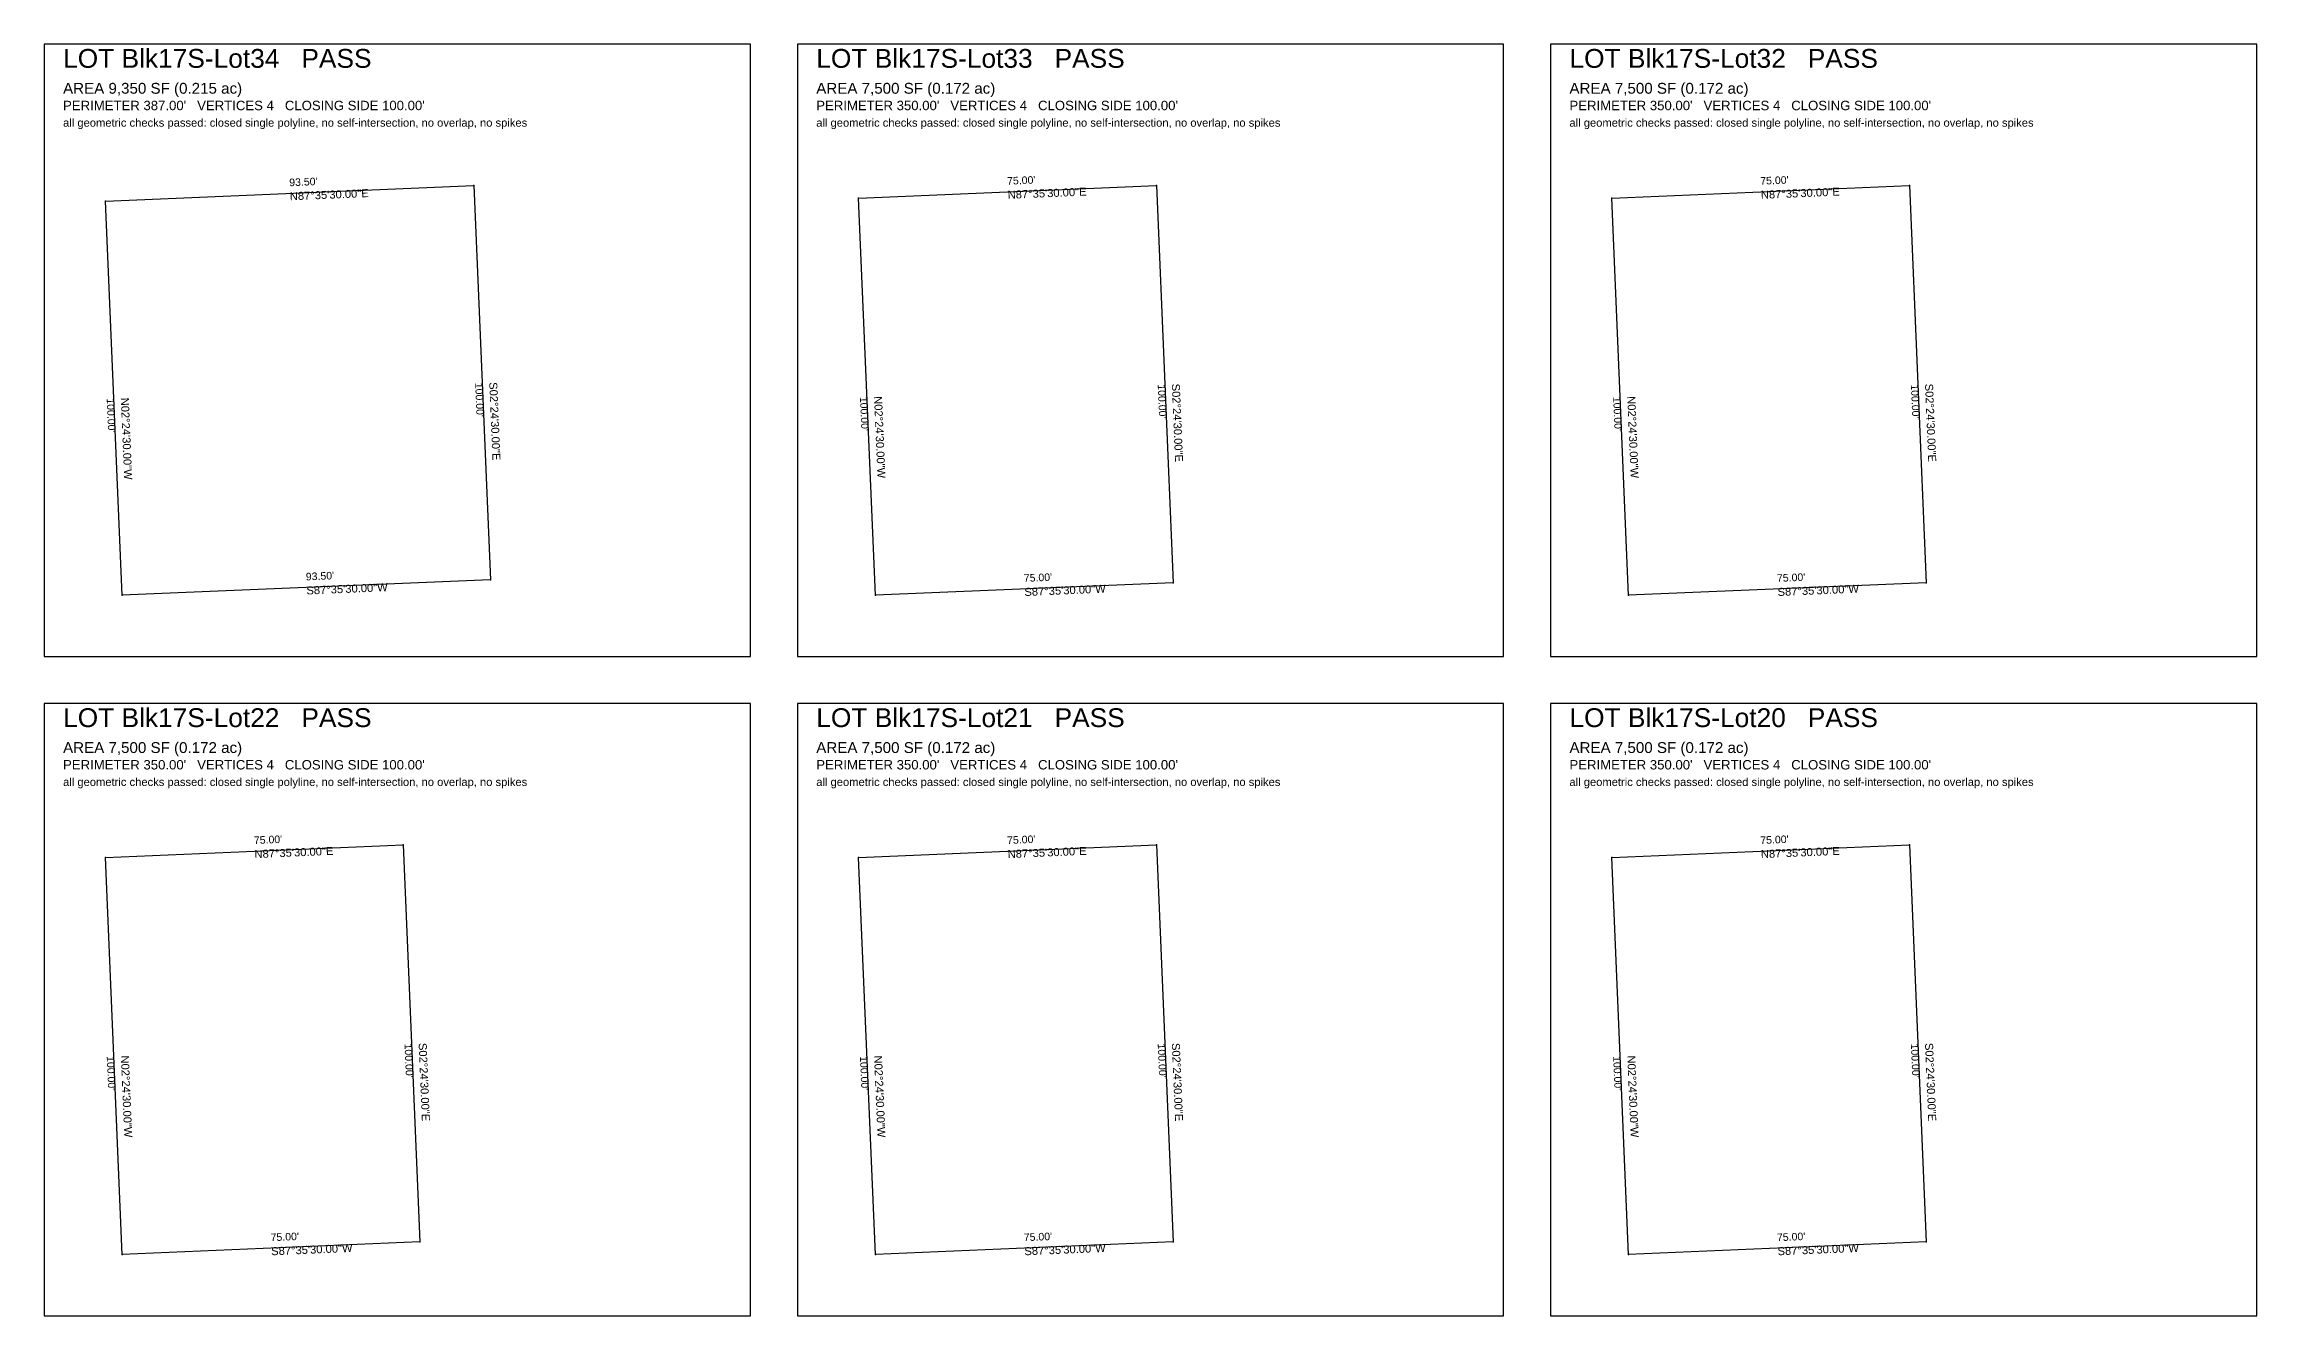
# Model space of a CAD drawing. Extents: x 0 to 3820, y -4480 to 260.
# Drawn here: x 0 to 940, y -1120 to -580 of the extents above; entities that cross this region are included whole.
import ezdxf

# ---------------------------------------------------------------- set-up
doc = ezdxf.new("R2010")
doc.units = 0
doc.linetypes.add('ROT_2.41', pattern=[0])
doc.linetypes.add('ROT_272.41', pattern=[0])
for name, color, linetype in [('LOT_POLYLINE', 4, 'CONTINUOUS'), ('SHEET_FRAME', 8, 'CONTINUOUS'), ('SHEET_LABELS', 7, 'CONTINUOUS')]:
    doc.layers.add(name, color=color, linetype=linetype)
doc.styles.get("Standard").update_dxf_attribs({"font": 'Arial'})

msp = doc.modelspace()

# ---------------------------------------------------------------- linework, layer by layer
at = {"layer": 'LOT_POLYLINE'}
for points in [[(26, -646.5835), (182.5344, -640), (189.5756, -807.4165), (33.0412, -814)], [(346, -645.3207), (472.5094, -640), (479.6038, -808.6793), (353.0943, -814)], [(666, -645.3207), (792.5094, -640), (799.6038, -808.6793), (673.0943, -814)], [(26, -925.3207), (152.5094, -920), (159.6038, -1088.6793), (33.0943, -1094)], [(346, -925.3207), (472.5094, -920), (479.6038, -1088.6793), (353.0943, -1094)], [(666, -925.3207), (792.5094, -920), (799.6038, -1088.6793), (673.0943, -1094)]]:
    msp.add_lwpolyline(points, close=True, dxfattribs=at)
at = {"layer": 'SHEET_FRAME'}
for p, q in [((300, -580), (0, -580)), ((0, -580), (0, -840)), ((300, -840), (300, -580)), ((620, -580), (320, -580)), ((320, -580), (320, -840)), ((620, -840), (620, -580)), ((940, -580), (640, -580)), ((640, -580), (640, -840)), ((940, -840), (940, -580)), ((0, -840), (300, -840)), ((320, -840), (620, -840)), ((640, -840), (940, -840)), ((300, -860), (0, -860)), ((0, -860), (0, -1120)), ((300, -1120), (300, -860)), ((620, -860), (320, -860)), ((320, -860), (320, -1120)), ((620, -1120), (620, -860)), ((940, -860), (640, -860)), ((640, -860), (640, -1120)), ((940, -1120), (940, -860)), ((0, -1120), (300, -1120)), ((320, -1120), (620, -1120)), ((640, -1120), (940, -1120))]:
    msp.add_line(p, q, dxfattribs=at)
at = {"layer": 'SHEET_LABELS'}
for p in [(26, -646.5835), (182.5344, -640), (346, -645.3207), (472.5094, -640), (666, -645.3207), (792.5094, -640), (189.5756, -807.4165), (33.0412, -814), (353.0943, -814), (479.6038, -808.6793), (673.0943, -814), (799.6038, -808.6793), (152.5094, -920), (472.5094, -920), (792.5094, -920), (26, -925.3207), (346, -925.3207), (666, -925.3207), (159.6038, -1088.6793), (479.6038, -1088.6793), (799.6038, -1088.6793), (33.0943, -1094), (353.0943, -1094), (673.0943, -1094)]:
    msp.add_point(p, dxfattribs=at)

# ---------------------------------------------------------------- texts
for s, height, p in [('LOT Blk17S-Lot34   PASS', 8, (8, -590)), ('LOT Blk17S-Lot33   PASS', 8, (328, -590)), ('LOT Blk17S-Lot32   PASS', 8, (648, -590)), ('AREA 9,350 SF (0.215 ac)', 4.6, (8, -601)), ('AREA 7,500 SF (0.172 ac)', 4.6, (328, -601)), ('AREA 7,500 SF (0.172 ac)', 4.6, (648, -601)), ("PERIMETER 387.00'   VERTICES 4   CLOSING SIDE 100.00'", 4, (8, -608)), ("PERIMETER 350.00'   VERTICES 4   CLOSING SIDE 100.00'", 4, (328, -608)), ("PERIMETER 350.00'   VERTICES 4   CLOSING SIDE 100.00'", 4, (648, -608)), ('all geometric checks passed: closed single polyline, no self-intersection, no overlap, no spikes', 3.4, (8, -615)), ('all geometric checks passed: closed single polyline, no self-intersection, no overlap, no spikes', 3.4, (328, -615)), ('all geometric checks passed: closed single polyline, no self-intersection, no overlap, no spikes', 3.4, (648, -615)), ('LOT Blk17S-Lot22   PASS', 8, (8, -870)), ('LOT Blk17S-Lot21   PASS', 8, (328, -870)), ('LOT Blk17S-Lot20   PASS', 8, (648, -870)), ('AREA 7,500 SF (0.172 ac)', 4.6, (8, -881)), ('AREA 7,500 SF (0.172 ac)', 4.6, (328, -881)), ('AREA 7,500 SF (0.172 ac)', 4.6, (648, -881)), ('all geometric checks passed: closed single polyline, no self-intersection, no overlap, no spikes', 3.4, (8, -895)), ("PERIMETER 350.00'   VERTICES 4   CLOSING SIDE 100.00'", 4, (8, -888)), ('all geometric checks passed: closed single polyline, no self-intersection, no overlap, no spikes', 3.4, (328, -895)), ("PERIMETER 350.00'   VERTICES 4   CLOSING SIDE 100.00'", 4, (328, -888)), ('all geometric checks passed: closed single polyline, no self-intersection, no overlap, no spikes', 3.4, (648, -895)), ("PERIMETER 350.00'   VERTICES 4   CLOSING SIDE 100.00'", 4, (648, -888))]:
    msp.add_text(s, height=height, dxfattribs=at).set_placement(p)
at = {"layer": 'SHEET_LABELS', "linetype": 'ROT_2.41'}
for s, height, p in [("93.50'", 3.2, (104.1411, -640.2944)), ("75.00'", 3.2, (409.1287, -639.663)), ("75.00'", 3.2, (729.1287, -639.663)), ('N87%%d35\'30.00"E', 3.4, (104.3933, -646.2891)), ('N87%%d35\'30.00"E', 3.4, (409.3808, -645.6577)), ('N87%%d35\'30.00"E', 3.4, (729.3808, -645.6577)), ("93.50'", 3.2, (111.1824, -807.7109)), ("75.00'", 3.2, (416.223, -808.3423)), ("75.00'", 3.2, (736.223, -808.3423)), ('S87%%d35\'30.00"W', 3.4, (111.4345, -813.7056)), ('S87%%d35\'30.00"W', 3.4, (416.4751, -814.337)), ('S87%%d35\'30.00"W', 3.4, (736.4751, -814.337)), ("75.00'", 3.2, (89.1287, -919.663)), ('N87%%d35\'30.00"E', 3.4, (89.3808, -925.6577)), ("75.00'", 3.2, (409.1287, -919.663)), ('N87%%d35\'30.00"E', 3.4, (409.3808, -925.6577)), ("75.00'", 3.2, (729.1287, -919.663)), ('N87%%d35\'30.00"E', 3.4, (729.3808, -925.6577)), ("75.00'", 3.2, (96.223, -1088.3423)), ('S87%%d35\'30.00"W', 3.4, (96.4751, -1094.337)), ("75.00'", 3.2, (416.223, -1088.3423)), ('S87%%d35\'30.00"W', 3.4, (416.4751, -1094.337)), ("75.00'", 3.2, (736.223, -1088.3423)), ('S87%%d35\'30.00"W', 3.4, (736.4751, -1094.337))]:
    msp.add_text(s, height=height, rotation=2.41, dxfattribs=at).set_placement(p)
at = {"layer": 'SHEET_LABELS', "linetype": 'ROT_272.41'}
for s, height, p in [('S02%%d24\'30.00"E', 3.4, (189.0523, -723.5822)), ("100.00'", 3.2, (26.5233, -730.4178)), ('N02%%d24\'30.00"W', 3.4, (32.518, -730.1657)), ("100.00'", 3.2, (183.0576, -723.8343)), ("100.00'", 3.2, (346.5498, -729.7864)), ('N02%%d24\'30.00"W', 3.4, (352.5445, -729.5343)), ("100.00'", 3.2, (473.0593, -724.4657)), ('S02%%d24\'30.00"E', 3.4, (479.054, -724.2136)), ("100.00'", 3.2, (666.5498, -729.7864)), ('N02%%d24\'30.00"W', 3.4, (672.5445, -729.5343)), ("100.00'", 3.2, (793.0593, -724.4657)), ('S02%%d24\'30.00"E', 3.4, (799.054, -724.2136)), ("100.00'", 3.2, (153.0593, -1004.4657)), ('S02%%d24\'30.00"E', 3.4, (159.054, -1004.2136)), ("100.00'", 3.2, (473.0593, -1004.4657)), ('S02%%d24\'30.00"E', 3.4, (479.054, -1004.2136)), ("100.00'", 3.2, (793.0593, -1004.4657)), ('S02%%d24\'30.00"E', 3.4, (799.054, -1004.2136)), ("100.00'", 3.2, (26.5498, -1009.7864)), ('N02%%d24\'30.00"W', 3.4, (32.5445, -1009.5343)), ("100.00'", 3.2, (346.5498, -1009.7864)), ('N02%%d24\'30.00"W', 3.4, (352.5445, -1009.5343)), ("100.00'", 3.2, (666.5498, -1009.7864)), ('N02%%d24\'30.00"W', 3.4, (672.5445, -1009.5343))]:
    msp.add_text(s, height=height, rotation=272.41, dxfattribs=at).set_placement(p)

doc.saveas('drawing.dxf')
